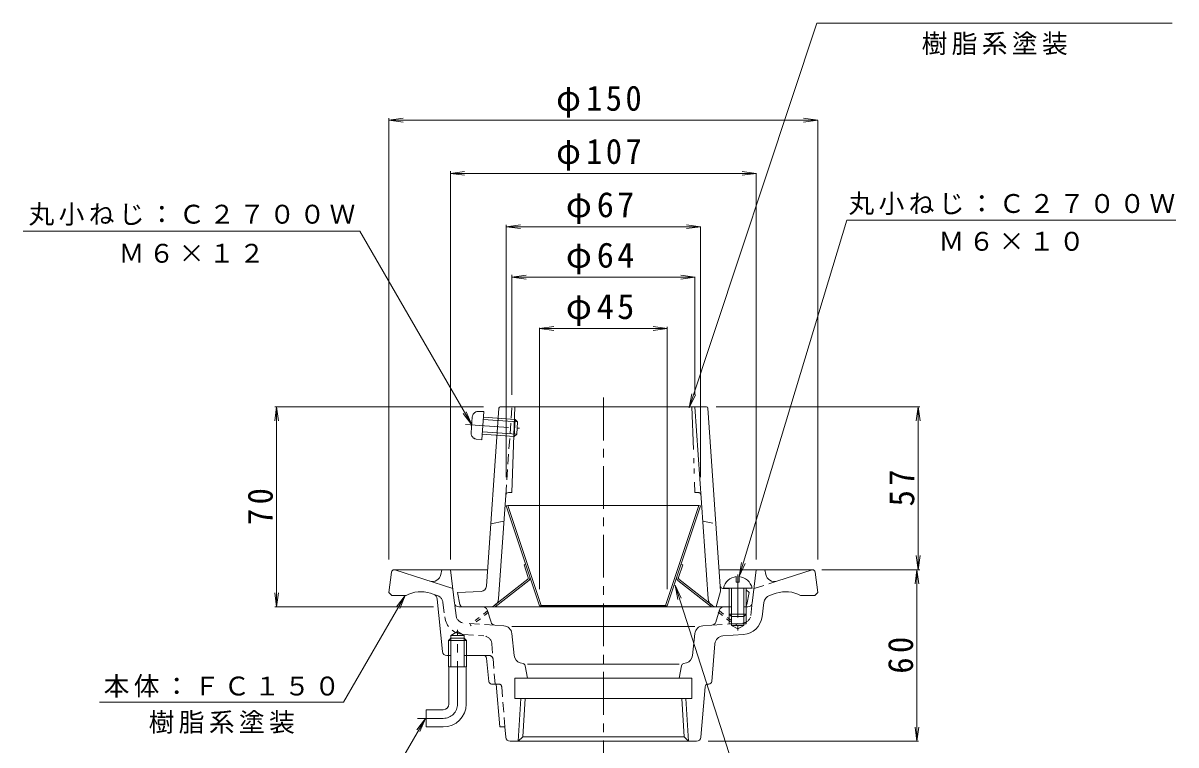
# Model space of a CAD drawing. Units: millimetres, scale not verified. Extents: x -224 to 218, y -346 to 338.
# Drawn here: x -224.1 to 179.2, y -99.2 to 153.2 of the extents above; entities that cross this region are included whole.
import ezdxf

# ---------------------------------------------------------------- set-up
doc = ezdxf.new("R2010")
doc.units = ezdxf.units.MM
doc.header["$LTSCALE"] = 3
for name, pattern in [('CHAIN1', [8, 5, -1, 1, -1]), ('DASHED1', [1.8, 1.2, -0.6]), ('DOUBLE_CHAIN1', [8.8, 5, -1, 0.6, -0.6, 0.6, -1])]:
    doc.linetypes.add(name, pattern=pattern)
for name, color, linetype, lineweight in [('0-0_通り芯', 3, 'Continuous', 9), ('0-2_仕上', 6, 'Continuous', 9), ('0-4_その他', 7, 'Continuous', 9), ('0-5_寸法', 7, 'Continuous', 9), ('0-6_ハッチ', 2, 'DOUBLE_CHAIN1', 9)]:
    doc.layers.add(name, color=color, linetype=linetype, lineweight=lineweight)
doc.styles.add('ＭＳ ゴシック', font='')
doc.styles.get('ＭＳ ゴシック').set_extended_font_data('MS Gothic')

msp = doc.modelspace()

# ---------------------------------------------------------------- linework, layer by layer
at = {"layer": '0-0_通り芯', "linetype": 'CHAIN1'}
for p, q in [((-21.079, 22.298), (-21.079, -120.029)), ((-72.079, -84.929), (-72.079, -58.929)), ((-77.079, -89.929), (-86.079, -89.929))]:
    msp.add_line(p, q, dxfattribs=at)
at = {"layer": '0-0_通り芯'}
for p, q in [((-95.188, -38.805), (-96.079, -45.929)), ((-94.196, -37.929), (-61.557, -37.929)), ((-73.769, -44.528), (-94.079, -37.929)), ((-77.921, -39.653), (-77.579, -37.929)), ((-73.145, -49.612), (-74.579, -37.929)), ((52.038, -37.929), (19.399, -37.929)), ((30.986, -49.612), (32.421, -37.929)), ((35.763, -39.653), (35.421, -37.929)), ((39.633, -41.922), (51.921, -37.929)), ((53.03, -38.805), (53.921, -45.929)), ((-95.079, -46.929), (-96.079, -45.929)), ((-95.079, -46.929), (-90.079, -46.929)), ((-80.564, -46.526), (-81.559, -46.203)), ((-77.372, -66.577), (-79.192, -48.231)), ((37.088, -46.954), (39.401, -46.203)), ((52.921, -46.929), (47.921, -46.929)), ((52.921, -46.929), (53.921, -45.929)), ((-63.18, -50.929), (-71.656, -50.929)), ((-60.386, -56.309), (-61.749, -51.979)), ((18.228, -56.309), (19.591, -51.979)), ((21.021, -50.929), (23.791, -50.929)), ((28.051, -50.929), (29.498, -50.929)), ((35.037, -49.442), (34.421, -54.462)), ((22.921, -53.477), (22.921, -56.929)), ((23.791, -54.347), (23.791, -57.429)), ((28.051, -54.347), (28.051, -57.429)), ((28.921, -53.477), (28.921, -56.929)), ((-74.439, -60.929), (-72.079, -59.566)), ((-69.719, -60.929), (-72.079, -59.566)), ((-55.87, -57.578), (-59.06, -57.355)), ((10.937, -57.754), (-53.096, -57.754)), ((-53.096, -60.257), (-52.291, -67.914)), ((10.937, -60.257), (10.133, -67.914)), ((13.712, -57.578), (16.901, -57.355)), ((22.921, -56.929), (28.921, -56.929)), ((23.791, -57.429), (28.051, -57.429)), ((23.791, -57.429), (25.921, -58.659)), ((28.051, -57.429), (25.921, -58.659)), ((-74.439, -61.929), (-75.254, -62.729)), ((-68.904, -62.729), (-75.254, -62.729)), ((-75.254, -71.929), (-75.254, -62.729)), ((-74.439, -71.929), (-74.439, -60.929)), ((-69.719, -60.929), (-74.439, -60.929)), ((-69.719, -61.929), (-74.439, -61.929)), ((-69.719, -71.929), (-69.719, -60.929)), ((-68.904, -62.729), (-69.719, -61.929)), ((-68.904, -71.929), (-68.904, -62.729)), ((17.933, -63.844), (16.847, -77.011)), ((27.961, -60.592), (20.714, -61.098)), ((-75.879, -67.929), (-74.439, -67.929)), ((-69.719, -67.929), (-62.984, -67.929)), ((-68.904, -71.929), (-75.254, -71.929)), ((-75.079, -84.929), (-75.079, -71.929)), ((-69.079, -84.929), (-69.079, -71.929)), ((-61.169, -77.028), (-61.989, -68.829)), ((-49.165, -70.761), (-50.131, -70.485)), ((-48.459, -71.527), (-47.579, -75.929)), ((5.421, -70.929), (-47.579, -70.929)), ((6.301, -71.527), (5.421, -75.929)), ((7.007, -70.761), (7.973, -70.486)), ((-52.079, -75.929), (9.921, -75.929)), ((9.921, -75.929), (9.921, -82.929)), ((-60.225, -77.929), (-58.579, -77.929)), ((-58.579, -77.929), (-57.341, -92.929)), ((14.496, -78.847), (13.035, -96.552)), ((15.85, -77.929), (15.492, -77.929)), ((-49.949, -82.929), (-50.886, -97.929)), ((-48.47, -82.929), (-49.308, -96.351)), ((6.311, -82.929), (7.15, -96.351)), ((7.79, -82.929), (8.728, -97.929)), ((-83.079, -86.929), (-83.079, -92.929)), ((-77.079, -86.929), (-83.079, -86.929)), ((-77.079, -92.929), (-83.079, -92.929)), ((-55.492, -92.929), (-57.341, -92.929)), ((-55.492, -92.929), (-55.193, -96.552)), ((-50.886, -97.929), (-49.308, -96.351)), ((11.54, -97.929), (-53.698, -97.929))]:
    msp.add_line(p, q, dxfattribs=at)
at = {"layer": '0-0_通り芯', "linetype": 'DASHED1'}
for p, q in [((31.611, -44.528), (39.633, -41.922)), ((-79.246, -46.954), (-80.564, -46.526)), ((-77.196, -49.442), (-76.579, -54.462)), ((-72.609, -53.974), (-73.145, -49.612)), ((30.451, -53.974), (30.982, -49.649)), ((-59.06, -57.355), (-69.841, -56.601)), ((16.901, -57.355), (27.682, -56.601)), ((-70.12, -60.592), (-62.872, -61.098)), ((-58.929, -77.929), (-60.091, -63.844)), ((-61.136, -67.929), (-62.984, -67.929)), ((-58.579, -77.929), (-57.65, -77.929)), ((-56.654, -78.847), (-55.492, -92.929))]:
    msp.add_line(p, q, dxfattribs=at)
at = {"layer": '0-0_通り芯'}
for points in [[(-52.079, -75.929), (-52.079, -82.929), (9.921, -82.929)], [(8.728, -97.929), (7.15, -96.351), (-49.308, -96.351)]]:
    msp.add_lwpolyline(points, dxfattribs=at)
for centre, radius, start, end in [((-94.196, -38.929), 1, 90, 172.87573), ((-80.864, -39.068), 3, 252.00015, 348.7693), ((38.706, -39.068), 3, 191.2307, 287.99985), ((52.038, -38.929), 1, 7.12427, 90), ((-84.958, -56.664), 11, 72.0004, 117.74429), ((-81.182, -48.428), 2, 5.66527, 72.00005), ((38.015, -49.807), 3, 107.99872, 173.00024), ((42.8, -56.664), 11, 62.25571, 107.9996), ((-71.656, -49.429), 1.5, 186.99947, 270), ((-63.18, -52.429), 1.5, 17.46921, 90), ((21.021, -52.429), 1.5, 90, 162.53079), ((29.498, -49.429), 1.5, 270, 353.00053), ((-58.955, -55.859), 1.5, 197.47057, 266.00165), ((16.797, -55.859), 1.5, 273.99835, 342.52943), ((27.473, -53.609), 7, 273.99982, 353.00027), ((-56.079, -60.571), 3, 5.99991, 85.99994), ((13.921, -60.571), 3, 94.00006, 174.00009), ((20.923, -64.091), 3, 93.99959, 175.28308), ((-75.879, -66.429), 1.5, 185.66531, 270), ((-62.984, -68.929), 1, 5.7108, 90), ((-49.307, -67.601), 3, 186.00017, 254.05441), ((7.149, -67.601), 3, 285.94559, 353.99983), ((-49.44, -71.723), 1, 11.30951, 74.05382), ((7.282, -71.723), 1, 105.94618, 168.69049), ((-60.174, -76.929), 1, 185.71088, 270), ((15.492, -78.929), 1, 90, 175.28287), ((15.85, -76.929), 1, 270, 355.28287), ((-77.079, -84.929), 2, 270, 0), ((-77.079, -84.929), 8, 270, 0), ((-53.698, -96.429), 1.5, 184.71785, 270), ((11.54, -96.429), 1.5, 270, 355.28215)]:
    msp.add_arc(centre, radius, start, end, dxfattribs=at)
at = {"layer": '0-0_通り芯', "linetype": 'DASHED1'}
for centre, radius, start, end in [((-80.173, -49.807), 3, 7.00038, 72.00002), ((-69.631, -53.609), 7, 186.99973, 266.00018), ((-69.631, -53.609), 3, 186.99973, 266.00018), ((27.473, -53.609), 3, 273.99982, 353.00027), ((-63.081, -64.091), 3, 4.71692, 86.00041), ((-61.136, -69.429), 1.5, 4.71724, 90), ((-57.65, -78.929), 1, 4.71713, 90)]:
    msp.add_arc(centre, radius, start, end, dxfattribs=at)
at = {"layer": '0-0_通り芯', "linetype": 'CHAIN1'}
msp.add_arc((-77.079, -84.929), 5, 270, 0, dxfattribs=at)
at = {"layer": '0-2_仕上', "color": 4, "linetype": 'DOUBLE_CHAIN1'}
for p, q in [((-64.958, 17.38), (-62.877, 17.417)), ((-62.877, 17.417), (-63.571, 7.441)), ((-69.254, 12.849), (-50.364, 11.534)), ((-66.918, 15.519), (-67.311, 9.881)), ((-63.076, 14.554), (-51.105, 13.721)), ((-63.015, 15.422), (-51.912, 14.649)), ((-51.912, 14.649), (-52.329, 8.664)), ((-51.105, 13.721), (-51.912, 14.649)), ((-63.432, 9.437), (-52.329, 8.664)), ((-63.372, 10.304), (-51.401, 9.471)), ((-65.628, 7.766), (-63.571, 7.441))]:
    msp.add_line(p, q, dxfattribs=at)
at = {"layer": '0-2_仕上'}
for p, q in [((-57.622, 18.606), (-61.956, -43.659)), ((-57.124, 19.071), (14.965, 19.071)), ((-52.079, 19.071), (-53.127, -10.929)), ((15.599, -48.137), (10.921, 19.071)), ((15.464, 18.606), (19.921, -45.429)), ((-57.757, -48.137), (-55.232, -11.86)), ((-54.234, -10.929), (-53.127, -10.929)), ((-55.863, -20.929), (-60.443, -21.929)), ((-63.851, -45.518), (-72.079, -45.929)), ((-71.24, -50.125), (-72.079, -45.929)), ((19.921, -45.429), (18.421, -50.924)), ((20.741, -44.52), (22.921, -44.629)), ((29.921, -45.929), (28.921, -44.929)), ((29.082, -50.125), (29.921, -45.929)), ((-63.18, -50.929), (21.021, -50.929))]:
    msp.add_line(p, q, dxfattribs=at)
at = {"layer": '0-2_仕上', "linetype": 'DASHED1'}
for p, q in [((-55.232, -11.86), (-53.079, 19.071)), ((13.705, -20.929), (18.285, -21.929))]:
    msp.add_line(p, q, dxfattribs=at)
at = {"layer": '0-2_仕上', "linetype": 'DOUBLE_CHAIN1'}
for p in [(9.921, 19.071), (12.076, -10.929)]:
    msp.add_line(p, (10.969, -10.929), dxfattribs=at)
at = {"layer": '0-2_仕上', "color": 4, "linetype": 'CHAIN1'}
msp.add_line((25.921, -39.598), (25.921, -59.159), dxfattribs=at)
at = {"layer": '0-2_仕上', "color": 4}
for p, q in [((20.921, -44.347), (30.921, -44.347)), ((22.921, -44.347), (22.921, -53.477)), ((23.791, -44.347), (23.791, -54.347)), ((25.421, -40.372), (25.421, -42.347)), ((25.421, -42.347), (26.421, -42.347)), ((26.421, -40.372), (26.421, -42.347)), ((28.051, -44.347), (28.051, -54.347)), ((28.921, -44.347), (28.921, -53.477)), ((23.791, -54.347), (22.921, -53.477)), ((22.921, -53.477), (28.921, -53.477)), ((23.791, -54.347), (28.051, -54.347)), ((28.921, -53.477), (28.051, -54.347))]:
    msp.add_line(p, q, dxfattribs=at)
at = {"layer": '0-2_仕上', "color": 4, "linetype": 'DOUBLE_CHAIN1'}
msp.add_lwpolyline([(-51.105, 13.721), (-51.401, 9.471), (-52.329, 8.664)], dxfattribs=at)
for centre, start, end in [((-64.923, 15.381), 91.01801, 176.01799), ((-65.315, 9.742), 176.01799, 261.01797)]:
    msp.add_arc(centre, 2, start, end, dxfattribs=at)
at = {"layer": '0-2_仕上'}
for centre, radius, start, end in [((-57.124, 18.571), 0.5, 90, 176.01863), ((14.965, 18.571), 0.5, 3.98137, 90), ((-54.234, -11.929), 1, 90, 176.01874), ((-63.951, -43.52), 2, 272.86252, 356.01868), ((20.791, -43.521), 1, 183.98137, 267.13788), ((-60.749, -47.929), 3, 270, 356.01866), ((18.591, -47.929), 3, 183.98134, 270), ((-70.259, -49.929), 1, 191.31007, 270), ((28.101, -49.929), 1, 325.05693, 348.68979)]:
    msp.add_arc(centre, radius, start, end, dxfattribs=at)
at = {"layer": '0-2_仕上', "linetype": 'DOUBLE_CHAIN1'}
msp.add_arc((12.076, -11.929), 1, 3.98126, 90, dxfattribs=at)
at = {"layer": '0-2_仕上', "color": 4}
for start, end in [(95.59886, 167.31978), (12.68025, 84.40114)]:
    msp.add_arc((25.921, -45.472), 5.125, start, end, dxfattribs=at)
at = {"layer": '0-4_その他'}
for p, q in [((-96.079, 120.031), (-96.079, -34.372)), ((-96.079, 119.27), (-91.122, 119.922)), ((-96.079, 119.27), (53.921, 119.27)), ((-96.079, 119.27), (-91.122, 118.617)), ((53.921, 119.27), (48.964, 119.922)), ((53.921, 119.27), (48.964, 118.617)), ((53.921, 119.19), (53.921, -34.372)), ((-74.579, 101.48), (-74.579, -34.372)), ((-74.579, 100.665), (-69.622, 101.318)), ((32.421, 100.665), (27.464, 101.318)), ((-74.579, 100.665), (32.421, 100.665)), ((-74.579, 100.665), (-69.622, 100.012)), ((32.421, 100.665), (27.464, 100.012)), ((32.421, 100.76), (32.421, -34.372)), ((-55.079, 82.02), (-50.122, 82.673)), ((-55.079, 82.628), (-55.079, -5.533)), ((-55.079, 82.02), (12.921, 82.02)), ((-55.079, 82.02), (-50.122, 81.367)), ((12.921, 82.02), (7.964, 82.673)), ((12.921, 82.02), (7.964, 81.367)), ((12.921, 82.09), (12.921, -5.533)), ((-53.079, 65.227), (-53.079, 23.269)), ((-53.079, 64.38), (-48.122, 65.032)), ((10.921, 64.38), (5.964, 65.032)), ((-53.079, 64.38), (10.921, 64.38)), ((-53.079, 64.38), (-48.122, 63.727)), ((10.921, 64.38), (5.964, 63.727)), ((10.921, 64.44), (10.921, 23.269)), ((-43.412, 46.412), (-38.455, 47.065)), ((-43.412, 46.636), (-43.412, -44.749)), ((-43.412, 46.412), (1.254, 46.412)), ((-43.412, 46.412), (-38.455, 45.759)), ((1.254, 46.412), (-3.703, 47.065)), ((1.254, 46.412), (-3.703, 45.759)), ((1.254, 46.978), (1.254, -44.749)), ((-135.376, 19.071), (-136.028, 14.114)), ((-135.976, 19.071), (-63.05, 19.071)), ((-135.376, -50.929), (-135.376, 19.071)), ((-135.376, 19.071), (-134.723, 14.114)), ((89.632, 19.071), (18.387, 19.071)), ((89.032, 19.071), (88.38, 14.114)), ((89.032, -37.929), (89.032, 19.071)), ((89.032, 19.071), (89.685, 14.114)), ((89.032, -37.929), (88.38, -32.972)), ((89.032, -37.929), (89.685, -32.972)), ((89.632, -37.929), (55.323, -37.929)), ((88.607, -37.929), (87.955, -42.886)), ((88.607, -97.929), (88.607, -37.929)), ((88.607, -37.929), (89.26, -42.886)), ((-135.376, -50.929), (-136.028, -45.972)), ((-135.376, -50.929), (-134.723, -45.972)), ((-135.976, -50.929), (-80.557, -50.929)), ((88.607, -97.929), (87.955, -92.972)), ((88.607, -97.929), (89.26, -92.972)), ((89.207, -97.929), (15.54, -97.929))]:
    msp.add_line(p, q, dxfattribs=at)
at = {"layer": '0-5_寸法'}
for p, q in [((-106.221, 80.436), (-224.073, 80.436)), ((-67.114, 12.7), (-106.221, 80.436)), ((8.921, 18.677), (9.883, 23.583)), ((8.921, 18.677), (11.12, 23.167)), ((-67.114, 12.7), (-70.158, 16.667)), ((-67.114, 12.7), (-69.028, 17.32)), ((26.421, -40.372), (27.229, -35.438)), ((26.421, -40.372), (28.479, -35.815)), ((4.021, -43.394), (6.158, -47.914)), ((4.021, -43.394), (4.915, -48.313)), ((4.021, -43.394), (30.629, -126.28)), ((-90.42, -46.929), (-111.975, -84.262)), ((-90.42, -46.929), (-93.464, -50.896)), ((-90.42, -46.929), (-92.334, -51.548)), ((-111.975, -84.262), (-197.298, -84.262)), ((-83.334, -89.929), (-101.425, -121.262)), ((-83.334, -89.929), (-86.378, -93.896)), ((-83.334, -89.929), (-85.248, -94.548))]:
    msp.add_line(p, q, dxfattribs=at)
for points in [[(8.921, 18.677), (53.621, 153.242), (177.856, 153.242)], [(26.421, -40.372), (64.105, 84.266), (179.206, 84.266)]]:
    msp.add_lwpolyline(points, dxfattribs=at)
at = {"layer": '0-6_ハッチ', "linetype": 'Continuous'}
for p, q in [((-54.51, -15.429), (-55.079, -15.619)), ((-54.51, -15.429), (12.352, -15.429)), ((-42.843, -50.429), (-54.51, -15.429)), ((0.685, -50.429), (12.352, -15.429)), ((1.254, -50.619), (12.921, -15.619)), ((12.352, -15.429), (12.921, -15.619)), ((-43.412, -50.619), (1.254, -50.619)), ((0.685, -50.429), (-42.843, -50.429)), ((0.685, -50.429), (1.254, -50.619))]:
    msp.add_line(p, q, dxfattribs=at)
at = {"layer": '0-6_ハッチ'}
for p, q in [((-48.835, -36.249), (-48.266, -36.059)), ((-47.365, -40.659), (-48.835, -36.249)), ((5.207, -40.659), (6.677, -36.249)), ((6.677, -36.249), (6.107, -36.059)), ((-47.529, -41.21), (-67.701, -57.148)), ((-47.157, -41.681), (-67.329, -57.619)), ((4.999, -41.681), (25.171, -57.619)), ((5.371, -41.21), (25.543, -57.148)), ((-67.701, -57.148), (-67.329, -57.619)), ((25.543, -57.148), (25.171, -57.619))]:
    msp.add_line(p, q, dxfattribs=at)
at = {"layer": '0-6_ハッチ', "linetype": 'Continuous'}
msp.add_lwpolyline([(-42.843, -50.429), (-43.412, -50.619), (-55.079, -15.619)], dxfattribs=at)
at = {"layer": '0-6_ハッチ'}
for centre, radius, start, end in [((-47.839, -40.818), 0.5, 308.31253, 18.43431), ((-47.839, -40.818), 1.1, 308.31223, 18.43431), ((5.681, -40.818), 1.1, 161.56569, 231.68747), ((5.681, -40.818), 0.5, 161.56569, 231.68747)]:
    msp.add_arc(centre, radius, start, end, dxfattribs=at)

# ---------------------------------------------------------------- texts
at = {"layer": '0-4_その他', "color": 2, "char_height": 8.798, "attachment_point": 7, "style": 'ＭＳ ゴシック'}
for s, insert in [('\\T1.21;\\W0.95;φ150', (-37.579, 120.2)), ('\\T1.21;\\W0.95;φ107', (-37.579, 101.595)), ('\\T1.19;φ67', (-34.204, 82.95)), ('\\T1.19;φ64', (-34.204, 65.309)), ('\\T1.19;φ45', (-34.204, 47.342))]:
    msp.add_mtext(s, dxfattribs=dict(at, insert=insert))
at = {"layer": '0-4_その他', "color": 2, "char_height": 8.798, "attachment_point": 7, "rotation": 90, "style": 'ＭＳ ゴシック'}
for s, insert in [('\\T1.27;\\W0.95;57', (87.808, -15.804)), ('\\T1.27;\\W0.95;70', (-136.6, -22.304)), ('\\T1.27;\\W0.95;60', (87.383, -74.304))]:
    msp.add_mtext(s, dxfattribs=dict(at, insert=insert))
at = {"layer": '0-5_寸法', "char_height": 6.598, "attachment_point": 7, "style": 'ＭＳ ゴシック'}
for s, insert in [('\\T1.17;樹脂系塗装', (90.238, 142.022)), ('\\T1.17;丸小ねじ：Ｃ２７００Ｗ', (64.655, 86.097)), ('\\T1.17;丸小ねじ：Ｃ２７００Ｗ', (-222.147, 82.354)), ('\\T1.17;Ｍ６×１０', (96.155, 73.506)), ('\\T1.17;Ｍ６×１２', (-190.647, 69.315)), ('\\T1.17;本体：ＦＣ１５０', (-195.886, -82.652)), ('\\T1.17;樹脂系塗装', (-180.136, -95.308))]:
    msp.add_mtext(s, dxfattribs=dict(at, insert=insert))

doc.saveas('drawing.dxf')
